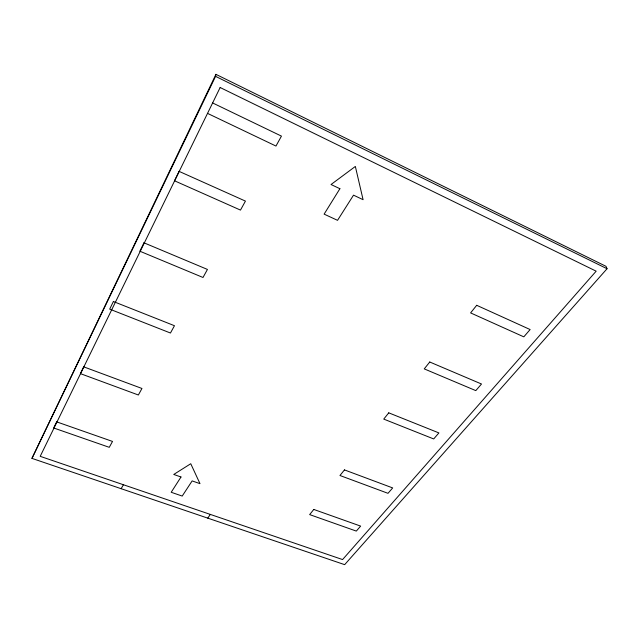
<?xml version="1.0" encoding="UTF-8"?>
<svg xmlns="http://www.w3.org/2000/svg" width="639" height="639" viewBox="0 0 639 639"><rect width="100%" height="100%" fill="white"/><g stroke="black" fill="none" stroke-linecap="round" stroke-linejoin="round"><path stroke-width="0.96" d="M31.95 458.387L215.567 76.353L215.934 74.34L605.996 266.319L607.05 268.739L344.661 564.66L31.95 458.387L215.934 74.34M121.122 488.691L123.439 484.753M207.747 518.133L210.343 514.419M207.531 113.375L275.968 146.051L281.456 136.115L212.619 102.943M215.567 76.353L607.05 268.739M113.391 301.52L109.684 309.132L170.453 333.023L174.471 325.714L113.391 301.52M56.647 421.852L53.66 427.97L109.269 447.324L112.52 441.429L56.647 421.852M143.959 242.804L139.861 251.207L203.002 277.478L207.443 269.434L143.959 242.804M83.693 366.842L80.386 373.623L138.367 394.998L141.962 388.472L83.693 366.842M179.104 171.372L174.511 180.789L240.48 210.095L245.448 201.101L179.104 171.372M220.143 87.519L40.209 456.334L342.576 559.564L596.171 271.168L220.143 87.519M339.9 188.713L324.117 214.137L337.544 220.335L353.519 195.159L363.088 199.688L355.348 166.444L331.034 184.519L339.9 188.713M180.997 476.998L171.204 492.278L182.211 496.064L192.147 480.903L199.991 483.659L190.757 463.73L173.752 474.457L180.997 476.998M388.752 412.842L383.743 419.096L433.697 438.945L438.905 432.915L388.752 412.842M429.751 362.009L424.248 368.887L475.799 390.621L481.51 384.007L429.751 362.009M344.453 469.905L339.964 475.504L388.009 493.324L392.681 487.924L344.453 469.905M476.694 305.306L470.6 312.902L523.812 336.849L530.13 329.548L476.694 305.306M313.789 509.451L309.651 514.603L356.314 531.089L360.636 526.105L313.789 509.451"/></g></svg>
